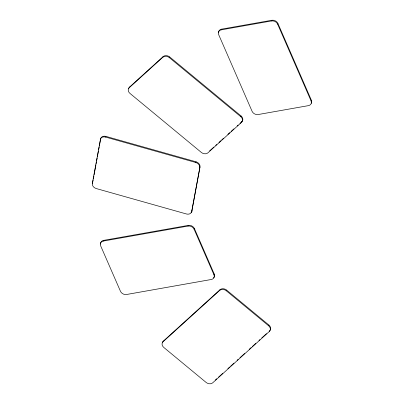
<?xml version="1.0" encoding="UTF-8"?>
<svg xmlns="http://www.w3.org/2000/svg" width="404" height="404" viewBox="0 0 404 404"><rect width="100%" height="100%" fill="white"/><g stroke="black" fill="none" stroke-linecap="round" stroke-linejoin="round"><path stroke-width="0.61" d="M92.339 183.441L100.591 138.9A4.863 3.828 25 0 1 105.924 136.395L196.036 161.802A4.863 3.828 25 0 1 199.99 166.923L191.738 211.464A4.863 3.828 25 0 1 186.406 213.969L96.293 188.562A4.863 3.828 25 0 1 92.339 183.441L93.102 180.29M93.324 179.053L93.885 175.967M94.107 174.73L95.894 164.847M96.122 163.61L96.344 162.373M96.566 161.14L97.127 158.05M97.349 156.813L98.354 151.258M98.581 150.02L99.137 146.93M99.359 145.698L100.591 138.9M191.738 211.464L199.99 166.923M100.273 139.582A4.863 3.828 25 0 1 105.611 137.077L105.924 136.395M129.24 87.734L129.553 87.057L163.135 56.6A4.863 3.828 25 0 1 169.736 56.994L241.077 115.988A4.863 3.828 25 0 1 241.834 121.68L241.521 122.362L207.939 152.813A4.863 3.828 25 0 1 201.338 152.424L129.992 93.425A4.863 3.828 25 0 1 129.24 87.734L162.817 57.282L163.135 56.6M162.817 57.282A4.863 3.828 25 0 1 169.417 57.676L169.736 56.994M214.261 274.084L213.943 274.765A4.863 3.828 25 0 1 211.297 279.492L126.568 294.491A4.863 3.828 25 0 1 120.473 291.304L100.636 245.789A4.863 3.828 25 0 1 103.283 241.062L103.596 240.38L188.33 225.387A4.863 3.828 25 0 1 194.425 228.568L214.261 274.084A4.863 3.828 25 0 1 213.57 277.896M311.383 100.232L311.07 100.909A4.863 3.828 25 0 1 308.424 105.641L258.196 114.529A4.863 3.828 25 0 1 252.106 111.347L218.645 34.567A4.863 3.828 25 0 1 221.286 29.835L221.604 29.154L271.831 20.266A4.863 3.828 25 0 1 277.922 23.452L311.383 100.232A4.863 3.828 25 0 1 311.327 103.257M199.677 167.604A4.863 3.828 25 0 0 195.723 162.479L196.036 161.802M221.286 29.835L271.513 20.947L271.831 20.266M311.07 100.909L277.609 24.129L277.922 23.452M103.283 241.062L188.017 226.063L188.33 225.387M241.521 122.362A4.863 3.828 25 0 0 240.764 116.67L241.077 115.988M213.943 274.765L194.107 229.25L194.425 228.568M163.059 341.764L163.373 341.082L220.023 289.708A4.863 3.828 25 0 1 226.624 290.102L268.913 325.074A4.863 3.828 25 0 1 269.67 330.76L269.357 331.442L212.706 382.82A4.863 3.828 25 0 1 206.106 382.426L163.817 347.455A4.863 3.828 25 0 1 163.059 341.764L219.71 290.385L220.023 289.708M219.71 290.385A4.863 3.828 25 0 1 226.306 290.779L226.624 290.102M269.357 331.442A4.863 3.828 25 0 0 268.599 325.75L268.913 325.074M209.656 150.864L213.852 147.061M215.716 145.364L216.65 144.521M218.983 142.405L220.847 140.713M221.781 139.87L223.644 138.178M227.846 134.37L229.709 132.679M231.108 131.406L233.906 128.871M237.173 125.912L238.102 125.063M239.971 123.372L241.834 121.68M215.342 380.033L216.736 378.77M218.594 377.084L222.776 373.296M227.881 368.66L229.74 366.978M230.669 366.135L233.916 363.186M237.168 360.242L238.097 359.398M239.956 357.712L244.597 353.5M249.243 349.293L251.096 347.607M252.49 346.344L255.742 343.395M258.994 340.446L259.924 339.607M261.777 337.921L266.423 333.709M105.611 137.077L195.723 162.479M169.417 57.676L240.764 116.67M226.306 290.779L268.599 325.75M162.408 342.814A4.863 3.828 25 0 1 163.373 341.082M188.017 226.063A4.863 3.828 25 0 1 194.107 229.25M100.657 244.061A4.863 3.828 25 0 1 103.596 240.38M192.057 210.782A4.863 3.828 25 0 1 191.087 212.514M92.632 183.795A4.863 3.828 25 0 1 92.652 182.76M271.513 20.947A4.863 3.828 25 0 1 277.609 24.129M218.665 32.835A4.863 3.828 25 0 1 221.604 29.154M128.588 88.789A4.863 3.828 25 0 1 129.553 87.057"/></g></svg>
